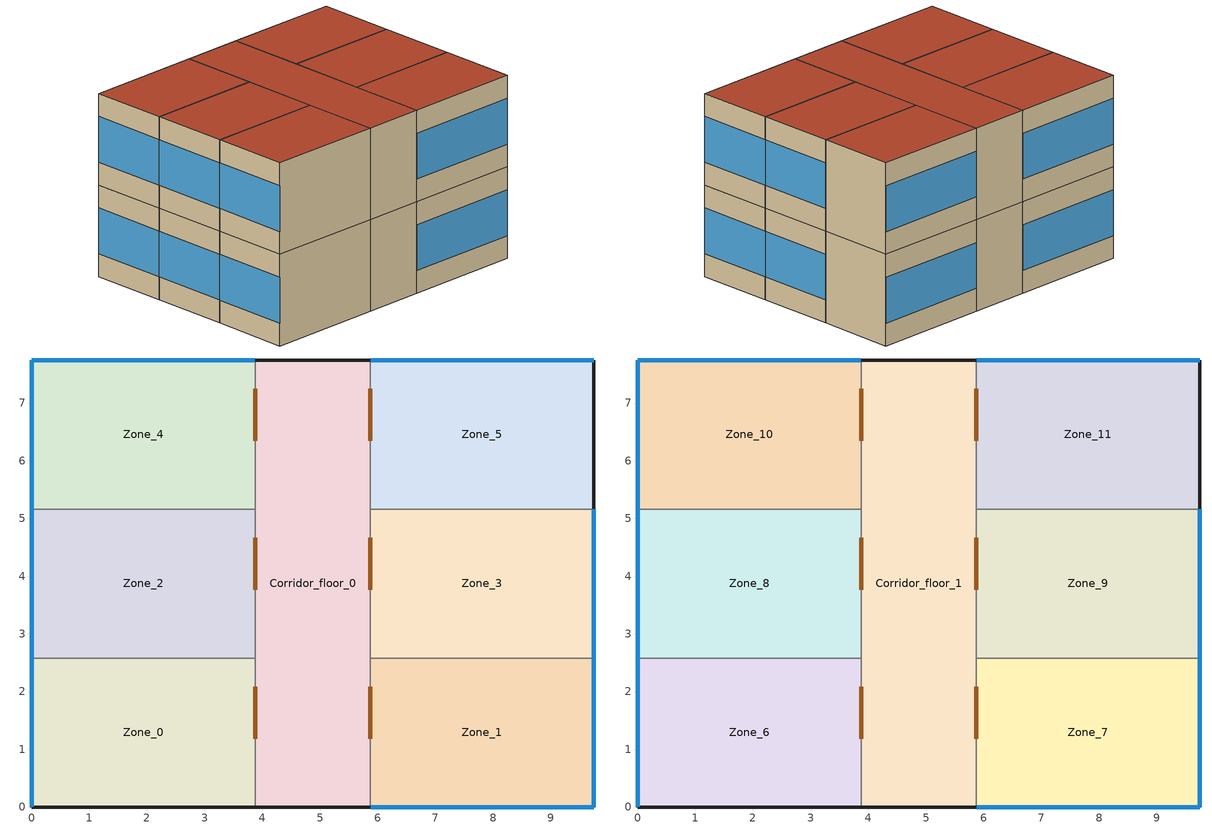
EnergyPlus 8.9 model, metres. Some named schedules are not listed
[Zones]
Zone_0
 floor ground (Exterior Floor): 3.87,2.58 3.87,0 0,0 0,2.58 z0
 wall outside (Exterior Wall): 0,2.58 0,0 3.87,0 z0:3
 wall to Zone_2 (Interior Wall): 3.87,2.58 0,2.58 z0:3
 wall to Corridor_floor_0 (Interior Wall): 3.87,0 3.87,2.58 z0:3
 window (Exterior Window): 0,2.58 0,0 z0.75:2.25
 door inside (Interior Door): 3.87,1.18 3.87,2.08 z0:2.1
Zone_1
 floor ground (Exterior Floor): 9.75,2.58 9.75,0 5.87,0 5.87,2.58 z0
 wall outside (Exterior Wall): 5.87,0 9.75,0 9.75,2.58 z0:3
 wall to Zone_3 (Interior Wall): 9.75,2.58 5.87,2.58 z0:3
 wall to Corridor_floor_0 (Interior Wall): 5.87,2.58 5.87,0 z0:3
 window (Exterior Window): 9.75,0 9.75,2.58 / 5.88,0 9.74,0 z0.75:2.25
 door inside (Interior Door): 5.87,2.08 5.87,1.18 z0:2.1
Zone_2
 floor ground (Exterior Floor): 3.87,5.16 3.87,2.58 0,2.58 0,5.16 z0
 wall outside (Exterior Wall): 0,5.16 0,2.58 z0:3
 wall to Zone_4 (Interior Wall): 3.87,5.16 0,5.16 z0:3
 wall to Corridor_floor_0 (Interior Wall): 3.87,2.58 3.87,5.16 z0:3
 window (Exterior Window): 0,5.16 0,2.58 z0.75:2.25
 door inside (Interior Door): 3.87,3.76 3.87,4.66 z0:2.1
Zone_3
 floor ground (Exterior Floor): 9.75,5.16 9.75,2.58 5.87,2.58 5.87,5.16 z0
 wall outside (Exterior Wall): 9.75,2.58 9.75,5.16 z0:3
 wall to Zone_5 (Interior Wall): 9.75,5.16 5.87,5.16 z0:3
 wall to Corridor_floor_0 (Interior Wall): 5.87,5.16 5.87,2.58 z0:3
 window (Exterior Window): 9.75,2.58 9.75,5.16 z0.75:2.25
 door inside (Interior Door): 5.87,4.66 5.87,3.76 z0:2.1
Zone_4
 floor ground (Exterior Floor): 3.87,7.75 3.87,5.16 0,5.16 0,7.75 z0
 wall outside (Exterior Wall): 3.87,7.75 0,7.75 0,5.16 z0:3
 wall to Corridor_floor_0 (Interior Wall): 3.87,5.16 3.87,7.75 z0:3
 window (Exterior Window): 3.87,7.75 0,7.75 / 0,7.74 0,5.17 z0.75:2.25
 door inside (Interior Door): 3.87,6.35 3.87,7.25 z0:2.1
Zone_5
 floor ground (Exterior Floor): 9.75,7.75 9.75,5.16 5.87,5.16 5.87,7.75 z0
 wall outside (Exterior Wall): 9.75,5.16 9.75,7.75 5.87,7.75 z0:3
 wall to Corridor_floor_0 (Interior Wall): 5.87,7.75 5.87,5.16 z0:3
 window (Exterior Window): 9.74,7.75 5.88,7.75 z0.75:2.25
 door inside (Interior Door): 5.87,7.25 5.87,6.35 z0:2.1
Corridor_floor_0
 floor ground (Exterior Floor): 5.87,7.75 5.87,0 3.87,0 3.87,7.75 z0
 wall outside (Exterior Wall): 5.87,7.75 3.87,7.75 / 3.87,0 5.87,0 z0:3
Zone_6
 floor to Zone_0 (Interior Floor): 3.87,2.58 3.87,0 0,0 0,2.58 z3
 wall outside (Exterior Wall): 0,2.58 0,0 3.87,0 z3:6
 wall to Zone_8 (Interior Wall): 3.87,2.58 0,2.58 z3:6
 wall to Corridor_floor_1 (Interior Wall): 3.87,0 3.87,2.58 z3:6
 window (Exterior Window): 0,2.58 0,0 z3.75:5.25
 door inside (Interior Door): 3.87,1.18 3.87,2.08 z3:5.1
 roof outside (Exterior Roof): 0,2.58 0,0 3.87,0 3.87,2.58 z6
Zone_7
 floor to Zone_1 (Interior Floor): 9.75,2.58 9.75,0 5.87,0 5.87,2.58 z3
 wall outside (Exterior Wall): 5.87,0 9.75,0 9.75,2.58 z3:6
 wall to Zone_9 (Interior Wall): 9.75,2.58 5.87,2.58 z3:6
 wall to Corridor_floor_1 (Interior Wall): 5.87,2.58 5.87,0 z3:6
 window (Exterior Window): 9.75,0 9.75,2.58 / 5.88,0 9.74,0 z3.75:5.25
 door inside (Interior Door): 5.87,2.08 5.87,1.18 z3:5.1
 roof outside (Exterior Roof): 5.87,2.58 5.87,0 9.75,0 9.75,2.58 z6
Zone_8
 floor to Zone_2 (Interior Floor): 3.87,5.16 3.87,2.58 0,2.58 0,5.16 z3
 wall outside (Exterior Wall): 0,5.16 0,2.58 z3:6
 wall to Zone_10 (Interior Wall): 3.87,5.16 0,5.16 z3:6
 wall to Corridor_floor_1 (Interior Wall): 3.87,2.58 3.87,5.16 z3:6
 window (Exterior Window): 0,5.16 0,2.58 z3.75:5.25
 door inside (Interior Door): 3.87,3.76 3.87,4.66 z3:5.1
 roof outside (Exterior Roof): 0,5.16 0,2.58 3.87,2.58 3.87,5.16 z6
Zone_9
 floor to Zone_3 (Interior Floor): 9.75,5.16 9.75,2.58 5.87,2.58 5.87,5.16 z3
 wall outside (Exterior Wall): 9.75,2.58 9.75,5.16 z3:6
 wall to Zone_11 (Interior Wall): 9.75,5.16 5.87,5.16 z3:6
 wall to Corridor_floor_1 (Interior Wall): 5.87,5.16 5.87,2.58 z3:6
 window (Exterior Window): 9.75,2.58 9.75,5.16 z3.75:5.25
 door inside (Interior Door): 5.87,4.66 5.87,3.76 z3:5.1
 roof outside (Exterior Roof): 5.87,5.16 5.87,2.58 9.75,2.58 9.75,5.16 z6
Zone_10
 floor to Zone_4 (Interior Floor): 3.87,7.75 3.87,5.16 0,5.16 0,7.75 z3
 wall outside (Exterior Wall): 3.87,7.75 0,7.75 0,5.16 z3:6
 wall to Corridor_floor_1 (Interior Wall): 3.87,5.16 3.87,7.75 z3:6
 window (Exterior Window): 3.87,7.75 0,7.75 / 0,7.74 0,5.17 z3.75:5.25
 door inside (Interior Door): 3.87,6.35 3.87,7.25 z3:5.1
 roof outside (Exterior Roof): 0,7.75 0,5.16 3.87,5.16 3.87,7.75 z6
Zone_11
 floor to Zone_5 (Interior Floor): 9.75,7.75 9.75,5.16 5.87,5.16 5.87,7.75 z3
 wall outside (Exterior Wall): 9.75,5.16 9.75,7.75 5.87,7.75 z3:6
 wall to Corridor_floor_1 (Interior Wall): 5.87,7.75 5.87,5.16 z3:6
 window (Exterior Window): 9.74,7.75 5.88,7.75 z3.75:5.25
 door inside (Interior Door): 5.87,7.25 5.87,6.35 z3:5.1
 roof outside (Exterior Roof): 5.87,7.75 5.87,5.16 9.75,5.16 9.75,7.75 z6
Corridor_floor_1
 floor to Corridor_floor_0 (Interior Floor): 5.87,7.75 5.87,0 3.87,0 3.87,7.75 z3
 wall outside (Exterior Wall): 5.87,7.75 3.87,7.75 / 3.87,0 5.87,0 z3:6
 roof outside (Exterior Roof): 3.87,7.75 3.87,0 5.87,0 5.87,7.75 z6
[Building]
ModeloAuto: North Axis {deg}=0; Terrain=City; Loads Convergence Tolerance Value=0.04; Temperature Convergence Tolerance Value {deltaC}=0.4; Solar Distribution=FullInteriorAndExterior; Maximum Number of Warmup Days=25
[Site:GroundTemperature:BuildingSurface]
21.45, 21.32, 20.79, 20.2, 18.93, 18.12, 17.72, 17.82, 18.41, 19.29, 20.28, 21.05
[Material] Roughness=Rough; Thermal Absorptance=0.9
Name | Thickness {m} | Conductivity {W/m-K} | Density {kg/m3} | Specific Heat {J/kg-K} | Solar Absorptance | Visible Absorptance
ArgamassaReboco(25mm) | 0.025 | 1.15 | 2000 | 1000 | 0.4 | 0.4
LajeMacicaConcreto(100mm) | 0.1 | 1.75 | 2200 | 1000 | 0.7 | 0.7
PisoCeramico(10mm) | 0.01 | 0.9 | 1600 | 920 | 0.6 | 0.6
PortaMadeira(30mm) | 0.03 | 0.15 | 614 | 2300 | 0.9 | 0.9
TelhaCeramica | 0.01 | 1.05 | 2000 | 920 | 0.6 | 0.6
Ceram Tij 8 fur circ (10 cm) | 0.033 | 0.9 | 1103 | 920 | 0.7 | 0.7
ForroGesso(30mm) | 0.02 | 0.35 | 750 | 840 | 0.2 | 0.2
ForroMadeira(15mm) | 0.015 | 0.15 | 600 | 1340 | 0.4 | 0.4
[Material:AirGap]
Name | Thermal Resistance {m2-K/W}
Atico:CamaradeAr(>50mm) | 0.21
CavidadeBloco:CamaradeAr(20-50mm) | 0.16
[WindowMaterial:SimpleGlazingSystem]
Clear 3mm: U-Factor {W/m2-K}=5.7; Solar Heat Gain Coefficient=0.8
[Construction]
Exterior Floor: LajeMacicaConcreto(100mm), PisoCeramico(10mm)
Interior Floor: ForroGesso(30mm), LajeMacicaConcreto(100mm), PisoCeramico(10mm)
Exterior Wall; Interior Wall: ArgamassaReboco(25mm), Ceram Tij 8 fur circ (10 cm), CavidadeBloco:CamaradeAr(20-50mm), Ceram Tij 8 fur circ (10 cm), ArgamassaReboco(25mm)
Exterior Roof: TelhaCeramica, Atico:CamaradeAr(>50mm), ForroMadeira(15mm)
Exterior Window: Clear 3mm
Interior Door: PortaMadeira(30mm)
[Zone]
Zone_0; Zone_1; Corridor_floor_0: 0, 0, 1
Zone_2; Zone_3: 2.58199, 0, 1
Zone_4; Zone_5: 5.16398, 0, 1
Zone_6; Zone_7; Corridor_floor_1: 0, 3, 1
Zone_8; Zone_9: 2.58199, 3, 1
Zone_10; Zone_11: 5.16398, 3, 1
[AirflowNetwork:SimulationControl]
Ventilacao: AirflowNetwork Control=MultizoneWithoutDistribution; Wind Pressure Coefficient Type=SurfaceAverageCalculation; AirflowNetwork Wind Pressure Coefficient Array=OpeningHeight; Height Selection for Local Wind Pressure Calculation=LowRise; Building Type=500; Maximum Number of Iterations=ZeroNodePressures; Initialization Type=0.0001; Relative Airflow Convergence Tolerance=1e-06; Absolute Airflow Convergence Tolerance {kg/s}=-0.5; Convergence Acceleration Limit=0; Azimuth Angle of Long Axis of Building {deg}=1
[AirflowNetwork:MultiZone:Component:DetailedOpening] Air Mass Flow Exponent When Opening is Closed=0.65; Type of Rectangular Large Vertical Opening (LVO)=NonPivoted; Extra Crack Length or Height of Pivoting Axis {m}=0; Number of Sets of Opening Factor Data=2; Opening Factor 1=0; Discharge Coefficient for Opening Factor 1=0.001; Width Factor for Opening Factor 1=0; Height Factor for Opening Factor 1=0; Start Height Factor for Opening Factor 1=0; Opening Factor 2=1; Discharge Coefficient for Opening Factor 2=0.6; Width Factor for Opening Factor 2=0.6; Height Factor for Opening Factor 2=1; Start Height Factor for Opening Factor 2=0
Name | Air Mass Flow Coefficient When Opening is Closed {kg/s-m}
Janela | 0.0001
Porta | 5e-05
[AirflowNetwork:MultiZone:Zone] Indoor and Outdoor Temperature Difference Upper Limit for Minimum Venting Open Factor {deltaC}=100; Indoor and Outdoor Enthalpy Difference Upper Limit for Minimum Venting Open Factor {deltaJ/kg}=300000
Zone_0; Zone_1; Zone_2; Zone_3; Zone_4; Zone_5; Zone_6; Zone_7; Zone_8; Zone_9; Zone_10; Zone_11; Corridor_floor_0; Corridor_floor_1
[AirflowNetwork:MultiZone:Surface] Ventilation Control Mode=Temperature; Ventilation Control Zone Temperature Setpoint Schedule=Temp_setpoint; Indoor and Outdoor Temperature Difference Upper Limit for Minimum Venting Open Factor {deltaC}=100; Indoor and Outdoor Enthalpy Difference Upper Limit for Minimum Venting Open Factor {deltaJ/kg}=300000; Venting Availability Schedule=Sch_Ocupacao
Name | Leakage Component | Window/Door Opening Factor, or Crack Factor
window-3_zn_0; window-1_zn_1; window-2_zn_1; window-3_zn_2; window-1_zn_3; window-0_zn_4; window-3_zn_4; window-0_zn_5; window-3_zn_6; window-1_zn_7; window-2_zn_7; window-3_zn_8; window-1_zn_9; window-0_zn_10; window-3_zn_10; window-0_zn_11 | Janela | 0.5
door_zn_0; door_zn_1; door_zn_2; door_zn_3; door_zn_4; door_zn_5; door_zn_6; door_zn_7; door_zn_8; door_zn_9; door_zn_10; door_zn_11 | Porta | 1
